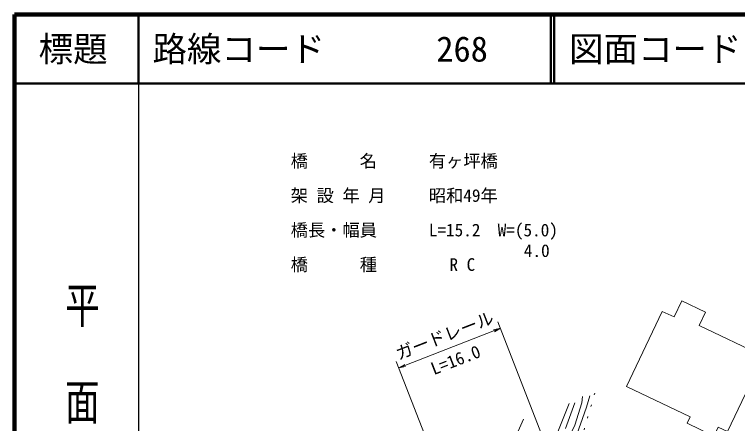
# Model space of a CAD drawing. Units: millimetres, scale not verified. Extents: x 40000 to 680000, y 20000 to 380000.
# Drawn here: x 40000 to 144804, y 320746 to 380000 of the extents above; entities that cross this region are included whole.
import ezdxf
from ezdxf.enums import TextEntityAlignment as Align

# ---------------------------------------------------------------- set-up
doc = ezdxf.new("R2010")
doc.units = ezdxf.units.MM
doc.header["$LTSCALE"] = 1000
doc.linetypes.add('DOTTED', pattern=[1.75, 0.25, -1.5])
for name, color, linetype, lineweight in [('M-BGD', 7, 'Continuous', 13), ('M-STR-HTXT', 7, 'Continuous', 13), ('M-TTL', 2, 'Continuous', 140), ('M-TTL-BAND', 7, 'Continuous', 25), ('M-TTL-LINE', 7, 'Continuous', 50)]:
    doc.layers.add(name, color=color, linetype=linetype, lineweight=lineweight)
doc.layers.add('M-TTL-TXT', color=7, linetype='Continuous')
doc.styles.add('@ＭＳ ゴシック', font='')
doc.styles.add('ＭＳ ゴシック', font='')
doc.styles.get('@ＭＳ ゴシック').set_extended_font_data('@MS Gothic')
doc.styles.get('ＭＳ ゴシック').set_extended_font_data('MS Gothic')

# ---------------------------------------------------------------- blocks, each defined once
blk = doc.blocks.new('open_arrow')
at = {"color": 0, "linetype": 'Continuous', "lineweight": -2}
blk.add_lwpolyline([(7.5, 1.25), (0, 0), (7.5, -1.25)], dxfattribs=at)

msp = doc.modelspace()

# ---------------------------------------------------------------- linework, layer by layer
at = {"layer": 'M-BGD', "linetype": 'DOTTED'}
msp.add_line((124108, 325135), (122156, 318452), dxfattribs=at)
at = {"layer": 'M-BGD'}
for p, q in [((122907, 323108), (123395, 324760)), ((120410, 323652), (113803, 307208)), ((118062, 309534), (122907, 323108)), ((121227, 323737), (119872, 320012)), ((113803, 321400), (109298, 311263))]:
    msp.add_line(p, q, dxfattribs=at)
msp.add_lwpolyline([(136730, 338525), (135606, 336179), (133898, 336998), (128695, 326133), (137932, 321709), (137491, 320789), (141386, 318925), (142009, 320227), (143366, 319577), (148590, 330486), (139230, 334968), (140149, 336888)], close=True, dxfattribs=at)
msp.add_lwpolyline([(122327, 324669), (122243, 323737), (121227, 320520), (118856, 315609), (118348, 315101)], dxfattribs=at)
at = {"layer": 'M-STR-HTXT'}
for p, q in [((117952, 315194), (110071, 335468)), ((95688, 328804), (110433, 334536)), ((103206, 309462), (95325, 329736))]:
    msp.add_line(p, q, dxfattribs=at)
at = {"layer": 'M-TTL'}
for p, q in [((40000, 380000), (40000, 20000)), ((680000, 380000), (40000, 380000))]:
    msp.add_line(p, q, dxfattribs=at)
at = {"layer": 'M-TTL-BAND'}
msp.add_line((58000, 370000), (58000, 20000), dxfattribs=at)
at = {"layer": 'M-TTL-LINE'}
for p, q in [((58000, 380000), (58000, 370000)), ((117750, 380000), (117750, 370000)), ((118250, 380000), (118250, 370000)), ((40000, 370000), (680000, 370000))]:
    msp.add_line(p, q, dxfattribs=at)

# ---------------------------------------------------------------- block references
at = {"layer": 'M-STR-HTXT', "xscale": 133, "yscale": 133}
for p, rotation in [((110433, 334536), 201.2), ((95688, 328804), 21.2)]:
    msp.add_blockref('open_arrow', p, dxfattribs=dict(at, rotation=rotation))

# ---------------------------------------------------------------- texts
at = {"layer": 'M-STR-HTXT', "style": 'ＭＳ ゴシック'}
for s, p in [('橋\u3000\u3000\u3000名', (80043, 357308)), ('有ヶ坪橋', (100056, 357308)), ('架 設 年 月', (80043, 352308)), ('昭和49年', (100056, 352308)), ('橋長・幅員', (80043, 347308)), ('L=15.2\u3000W=(5.0)', (100056, 347308)), ('4.0', (113831, 344320)), ('橋\u3000\u3000\u3000種', (80043, 342308)), ('R C', (103043, 342308))]:
    msp.add_text(s, height=1833, dxfattribs=at).set_placement(p, align=Align.BOTTOM_LEFT)
for s, p in [('ガードレール', (102879, 332136)), ('L=16.0', (104466, 328589))]:
    msp.add_text(s, height=1833, rotation=21.242, dxfattribs=at).set_placement(p, align=Align.BOTTOM_CENTER)
at = {"layer": 'M-TTL-BAND', "style": '@ＭＳ ゴシック', "width": 1.4}
msp.add_text('平  面  図', height=3666, rotation=270, dxfattribs=at).set_placement((49777, 306475), align=Align.MIDDLE_RIGHT)
at = {"layer": 'M-TTL-TXT', "style": 'ＭＳ ゴシック'}
msp.add_text('標題', height=3666, dxfattribs=at).set_placement((48500, 375000), align=Align.MIDDLE_CENTER)
for s, p in [('路線コード', (60000, 375000)), ('268', (101142, 375000)), ('図面コード', (120380, 375000))]:
    msp.add_text(s, height=3666, dxfattribs=at).set_placement(p, align=Align.MIDDLE_LEFT)

doc.saveas('drawing.dxf')
